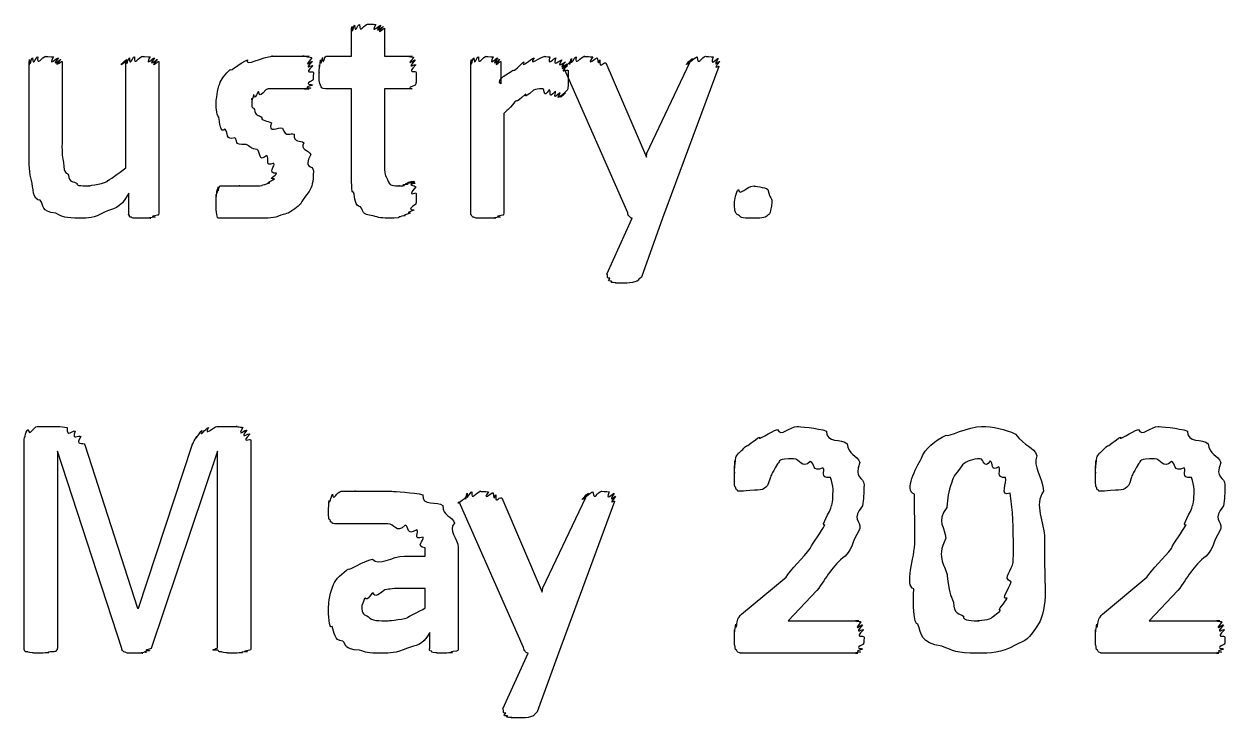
# Model space of a CAD drawing. Header units: millimetres. Extents: x 0 to 216, y 0 to 279.
# Drawn here: x 164.15 to 177.22, y 165.89 to 173.45 of the extents above; entities that cross this region are included whole.
import ezdxf

# ---------------------------------------------------------------- set-up
doc = ezdxf.new("R2010")
doc.units = ezdxf.units.MM
doc.layers.get('0').update_dxf_attribs({"linetype": 'CONTINUOUS'})

msp = doc.modelspace()

# ---------------------------------------------------------------- linework, layer by layer
at = {"color": 0}
for p, q in [((167.714, 173.1), (167.714, 173.408)), ((168.073, 173.408), (168.073, 173.1)), ((164.204, 172.058), (164.204, 173.045)), ((164.563, 173.045), (164.563, 172.157)), ((165.257, 171.887), (165.257, 173.045)), ((165.615, 173.045), (165.615, 171.391)), ((167.439, 173.1), (167.714, 173.1)), ((168.073, 173.1), (168.376, 173.1)), ((169.014, 171.391), (169.014, 173.045)), ((169.339, 173.045), (169.339, 172.802)), ((170.721, 171.396), (170.021, 172.984)), ((170.484, 173.028), (170.925, 172.002)), ((170.93, 172.047), (171.399, 173.033)), ((171.713, 172.989), (171.101, 171.336)), ((170.072, 172.863), (170.072, 172.863)), ((167.714, 172.747), (167.433, 172.747)), ((167.714, 171.854), (167.714, 172.747)), ((168.376, 172.747), (168.073, 172.747)), ((168.073, 172.747), (168.073, 171.975)), ((169.372, 172.477), (169.372, 171.391)), ((170.925, 172.002), (170.93, 172.047)), ((167.299, 171.854), (167.299, 171.854)), ((165.29, 171.391), (165.29, 171.611)), ((168.42, 171.606), (168.42, 171.606)), ((172.292, 171.512), (172.292, 171.512)), ((170.495, 170.729), (170.771, 171.336)), ((171.101, 171.336), (170.87, 170.696)), ((164.292, 169.069), (164.507, 169.069)), ((166.249, 169.069), (166.47, 169.069)), ((164.149, 166.66), (164.149, 168.92)), ((165.213, 166.649), (164.513, 168.799)), ((164.513, 168.799), (164.513, 166.66)), ((164.811, 168.87), (165.384, 167.09)), ((165.395, 167.09), (165.979, 168.865)), ((166.255, 168.799), (165.533, 166.649)), ((166.255, 166.66), (166.255, 168.799)), ((166.619, 168.92), (166.619, 166.66)), ((169.35, 168.292), (169.791, 167.266)), ((169.797, 167.311), (170.265, 168.297)), ((169.587, 166.66), (168.887, 168.247)), ((170.579, 168.253), (169.967, 166.599)), ((174.923, 167.817), (174.923, 167.817)), ((175.259, 167.84), (175.259, 167.84)), ((168.292, 167.658), (168.518, 167.658)), ((168.518, 167.658), (168.518, 167.746)), ((168.876, 167.751), (168.876, 166.654)), ((171.96, 167.024), (172.445, 167.426)), ((175.89, 167.024), (176.375, 167.426)), ((168.518, 167.305), (168.281, 167.305)), ((168.518, 167.095), (168.518, 167.305)), ((169.791, 167.266), (169.797, 167.311)), ((172.781, 167.283), (172.467, 166.952)), ((176.711, 167.283), (176.397, 166.952)), ((165.384, 167.09), (165.395, 167.09)), ((172.467, 166.952), (173.239, 166.952)), ((176.397, 166.952), (177.169, 166.952)), ((168.567, 166.654), (168.567, 166.825)), ((173.294, 166.776), (173.294, 166.776)), ((177.224, 166.776), (177.224, 166.776)), ((169.361, 165.993), (169.636, 166.599)), ((169.967, 166.599), (169.736, 165.96)), ((173.228, 166.599), (171.982, 166.599)), ((177.158, 166.599), (175.912, 166.599))]:
    msp.add_line(p, q, dxfattribs=at)
for points in [[(167.714, 173.408), (167.714, 173.309), (167.715, 173.416), (167.72, 173.425)], [(167.72, 173.425), (167.725, 173.323), (167.736, 173.437), (167.747, 173.441)], [(167.747, 173.441), (167.75, 173.331), (167.78, 173.447), (167.802, 173.447)], [(167.802, 173.447), (167.798, 173.334), (167.857, 173.452), (167.89, 173.452)], [(167.89, 173.452), (167.869, 173.452), (167.957, 173.45), (167.979, 173.447)], [(167.979, 173.447), (167.915, 173.331), (168.023, 173.444), (168.034, 173.441)], [(168.034, 173.441), (167.942, 173.323), (168.057, 173.432), (168.062, 173.425)], [(168.062, 173.425), (167.953, 173.309), (168.073, 173.411), (168.073, 173.408)], [(164.204, 173.045), (164.204, 172.952), (164.206, 173.058), (164.21, 173.066)], [(164.21, 173.066), (164.215, 172.967), (164.228, 173.079), (164.243, 173.083)], [(164.243, 173.083), (164.244, 172.978), (164.276, 173.094), (164.298, 173.094)], [(164.298, 173.094), (164.288, 172.981), (164.349, 173.1), (164.386, 173.1)], [(164.386, 173.1), (164.358, 173.1), (164.447, 173.097), (164.469, 173.094)], [(164.469, 173.094), (164.403, 172.978), (164.509, 173.09), (164.524, 173.083)], [(164.524, 173.083), (164.431, 172.967), (164.548, 173.073), (164.551, 173.066)], [(164.551, 173.066), (164.443, 172.956), (164.563, 173.055), (164.563, 173.045)], [(165.257, 173.045), (165.141, 172.952), (165.258, 173.058), (165.263, 173.066)], [(165.263, 173.066), (165.269, 172.967), (165.281, 173.079), (165.296, 173.083)], [(165.296, 173.083), (165.299, 172.978), (165.329, 173.094), (165.351, 173.094)], [(165.351, 173.094), (165.343, 172.981), (165.402, 173.1), (165.439, 173.1)], [(165.439, 173.1), (165.413, 173.1), (165.5, 173.097), (165.522, 173.094)], [(165.522, 173.094), (165.457, 172.978), (165.56, 173.09), (165.571, 173.083)], [(165.571, 173.083), (165.483, 172.967), (165.596, 173.073), (165.604, 173.066)], [(165.604, 173.066), (165.497, 172.952), (165.615, 173.051), (165.615, 173.045)], [(166.395, 172.956), (166.395, 172.93), (166.508, 173.035), (166.583, 173.061)], [(166.583, 173.061), (166.546, 172.981), (166.75, 173.1), (166.853, 173.1)], [(166.853, 173.1), (166.81, 173.1), (166.941, 173.1), (166.985, 173.1)], [(166.985, 173.1), (167.016, 173.1), (167.069, 173.1), (167.107, 173.1)], [(167.107, 173.1), (167.09, 173.1), (167.174, 173.1), (167.2, 173.1)], [(167.2, 173.1), (167.141, 173.1), (167.244, 173.1), (167.255, 173.1)], [(167.255, 173.1), (167.167, 173.1), (167.279, 173.094), (167.283, 173.083)], [(167.283, 173.083), (167.174, 172.959), (167.288, 173.058), (167.288, 173.045)], [(167.288, 173.045), (167.178, 172.934), (167.294, 173.017), (167.294, 172.995)], [(167.294, 172.995), (167.181, 172.893), (167.299, 172.952), (167.299, 172.923)], [(167.361, 172.923), (167.361, 172.897), (167.363, 172.984), (167.367, 173.006)], [(167.367, 173.006), (167.368, 172.941), (167.374, 173.046), (167.378, 173.061)], [(167.378, 173.061), (167.379, 172.97), (167.392, 173.084), (167.4, 173.089)], [(167.4, 173.089), (167.397, 172.981), (167.423, 173.1), (167.439, 173.1)], [(168.376, 173.1), (168.279, 173.1), (168.388, 173.095), (168.392, 173.089)], [(168.392, 173.089), (168.29, 172.97), (168.404, 173.075), (168.409, 173.061)], [(168.409, 173.061), (168.298, 172.941), (168.414, 173.028), (168.414, 173.006)], [(168.414, 173.006), (168.301, 172.897), (168.42, 172.956), (168.42, 172.923)], [(169.014, 173.045), (169.014, 172.952), (169.015, 173.058), (169.019, 173.066)], [(169.019, 173.066), (169.02, 172.967), (169.032, 173.079), (169.047, 173.083)], [(169.047, 173.083), (169.049, 172.978), (169.077, 173.094), (169.096, 173.094)], [(169.096, 173.094), (169.091, 172.981), (169.146, 173.1), (169.179, 173.1)], [(169.179, 173.1), (169.153, 173.1), (169.234, 173.097), (169.256, 173.094)], [(169.256, 173.094), (169.197, 172.978), (169.295, 173.09), (169.306, 173.083)], [(169.306, 173.083), (169.219, 172.967), (169.324, 173.073), (169.328, 173.066)], [(169.328, 173.066), (169.23, 172.952), (169.339, 173.051), (169.339, 173.045)], [(169.471, 172.951), (169.479, 172.919), (169.555, 173.017), (169.592, 173.039)], [(169.592, 173.039), (169.554, 172.963), (169.665, 173.075), (169.703, 173.083)], [(169.703, 173.083), (169.631, 172.981), (169.781, 173.1), (169.818, 173.1)], [(169.818, 173.1), (169.799, 173.1), (169.852, 173.097), (169.873, 173.094)], [(169.873, 173.094), (169.843, 172.978), (169.918, 173.09), (169.94, 173.083)], [(169.94, 173.083), (169.891, 172.963), (169.987, 173.068), (170.006, 173.061)], [(170.006, 173.061), (169.929, 172.948), (170.036, 173.046), (170.045, 173.039)], [(170.045, 173.039), (169.943, 172.934), (170.057, 173.024), (170.061, 173.017)], [(170.061, 173.017), (169.951, 172.923), (170.066, 173.006), (170.066, 172.995)], [(170.066, 172.995), (169.954, 172.901), (170.072, 172.967), (170.072, 172.945)], [(170.021, 172.984), (169.959, 172.93), (170.098, 173.029), (170.098, 173.045)], [(170.098, 173.045), (170.076, 172.959), (170.101, 173.069), (170.109, 173.077)], [(170.109, 173.077), (170.094, 172.974), (170.137, 173.09), (170.159, 173.094)], [(170.159, 173.094), (170.142, 172.981), (170.215, 173.1), (170.252, 173.1)], [(170.252, 173.1), (170.215, 173.1), (170.319, 173.097), (170.341, 173.094)], [(170.341, 173.094), (170.259, 172.978), (170.379, 173.09), (170.39, 173.083)], [(170.39, 173.083), (170.403, 172.967), (170.414, 173.072), (170.418, 173.061)], [(170.418, 173.061), (170.414, 172.948), (170.447, 173.042), (170.484, 173.028)], [(171.399, 173.033), (171.303, 172.963), (171.415, 173.073), (171.427, 173.077)], [(171.427, 173.077), (171.325, 172.974), (171.454, 173.09), (171.476, 173.094)], [(171.476, 173.094), (171.487, 172.981), (171.529, 173.1), (171.57, 173.1)], [(171.57, 173.1), (171.56, 173.1), (171.631, 173.097), (171.652, 173.094)], [(171.652, 173.094), (171.608, 172.974), (171.697, 173.084), (171.708, 173.077)], [(171.708, 173.077), (171.631, 172.959), (171.724, 173.058), (171.724, 173.045)], [(171.724, 173.045), (171.631, 172.93), (171.72, 173.011), (171.713, 172.989)], [(166.28, 172.802), (166.292, 172.842), (166.343, 172.912), (166.395, 172.956)], [(167.299, 172.923), (167.299, 172.835), (167.297, 172.865), (167.294, 172.84)], [(167.378, 172.785), (167.361, 172.802), (167.361, 172.86), (167.361, 172.923)], [(168.42, 172.923), (168.42, 172.802), (168.415, 172.814), (168.409, 172.785)], [(169.339, 172.802), (169.278, 172.846), (169.43, 172.913), (169.471, 172.951)], [(170.072, 172.945), (170.072, 172.86), (170.072, 172.898), (170.072, 172.863)], [(170.072, 172.863), (170.072, 172.791), (170.072, 172.802), (170.072, 172.78)], [(166.241, 172.62), (166.241, 172.61), (166.254, 172.747), (166.28, 172.802)], [(166.781, 172.736), (166.685, 172.617), (166.721, 172.725), (166.698, 172.714)], [(166.902, 172.747), (166.755, 172.747), (166.817, 172.743), (166.781, 172.736)], [(167.04, 172.747), (166.969, 172.747), (166.953, 172.747), (166.902, 172.747)], [(167.145, 172.747), (167.048, 172.747), (167.08, 172.747), (167.04, 172.747)], [(167.217, 172.747), (167.108, 172.747), (167.174, 172.747), (167.145, 172.747)], [(167.255, 172.747), (167.145, 172.747), (167.235, 172.747), (167.217, 172.747)], [(167.272, 172.752), (167.159, 172.747), (167.262, 172.747), (167.255, 172.747)], [(167.288, 172.785), (167.17, 172.758), (167.279, 172.759), (167.272, 172.752)], [(167.294, 172.84), (167.178, 172.787), (167.291, 172.799), (167.288, 172.785)], [(167.433, 172.747), (167.386, 172.747), (167.392, 172.759), (167.378, 172.785)], [(168.409, 172.785), (168.287, 172.747), (168.389, 172.747), (168.376, 172.747)], [(169.697, 172.73), (169.557, 172.61), (169.636, 172.708), (169.604, 172.686)], [(169.797, 172.747), (169.737, 172.747), (169.73, 172.741), (169.697, 172.73)], [(169.868, 172.736), (169.797, 172.628), (169.821, 172.747), (169.797, 172.747)], [(169.934, 172.719), (169.843, 172.617), (169.893, 172.732), (169.868, 172.736)], [(170.061, 172.73), (169.943, 172.606), (170.051, 172.709), (170.045, 172.703)], [(170.072, 172.78), (170.072, 172.747), (170.068, 172.741), (170.061, 172.73)], [(166.269, 172.438), (166.241, 172.474), (166.241, 172.55), (166.241, 172.62)], [(166.649, 172.68), (166.619, 172.573), (166.632, 172.656), (166.632, 172.642)], [(166.632, 172.642), (166.619, 172.511), (166.641, 172.554), (166.66, 172.521)], [(166.698, 172.714), (166.641, 172.599), (166.66, 172.694), (166.649, 172.68)], [(169.493, 172.604), (169.413, 172.5), (169.416, 172.528), (169.372, 172.477)], [(169.604, 172.686), (169.49, 172.57), (169.533, 172.639), (169.493, 172.604)], [(169.984, 172.703), (169.88, 172.606), (169.952, 172.715), (169.934, 172.719)], [(170.022, 172.697), (169.909, 172.595), (169.998, 172.698), (169.984, 172.703)], [(170.045, 172.703), (169.931, 172.595), (170.033, 172.697), (170.022, 172.697)], [(166.66, 172.521), (166.66, 172.449), (166.707, 172.463), (166.737, 172.438)], [(166.34, 172.306), (166.277, 172.253), (166.286, 172.386), (166.269, 172.438)], [(166.737, 172.438), (166.722, 172.401), (166.805, 172.395), (166.842, 172.377)], [(166.842, 172.377), (166.799, 172.247), (166.922, 172.339), (166.963, 172.317)], [(166.445, 172.212), (166.34, 172.18), (166.373, 172.268), (166.34, 172.306)], [(166.566, 172.14), (166.417, 172.129), (166.485, 172.186), (166.445, 172.212)], [(166.963, 172.317), (167.002, 172.207), (167.048, 172.275), (167.09, 172.251)], [(167.09, 172.251), (167.082, 172.154), (167.164, 172.193), (167.195, 172.157)], [(164.563, 172.157), (164.56, 172.03), (164.568, 171.997), (164.579, 171.942)], [(166.688, 172.085), (166.619, 172.088), (166.61, 172.121), (166.566, 172.14)], [(166.792, 172.019), (166.696, 171.934), (166.727, 172.066), (166.688, 172.085)], [(167.195, 172.157), (167.145, 172.085), (167.253, 172.081), (167.272, 172.03)], [(164.232, 171.749), (164.204, 171.812), (164.204, 171.936), (164.204, 172.058)], [(164.579, 171.942), (164.586, 171.806), (164.612, 171.844), (164.634, 171.804)], [(166.87, 171.936), (166.759, 171.887), (166.825, 171.997), (166.792, 172.019)], [(167.272, 172.03), (167.181, 171.868), (167.299, 171.923), (167.299, 171.854)], [(168.073, 171.975), (168.07, 171.783), (168.083, 171.807), (168.106, 171.76)], [(165.053, 171.738), (165.067, 171.754), (165.183, 171.821), (165.257, 171.887)], [(166.897, 171.826), (166.795, 171.824), (166.887, 171.906), (166.87, 171.936)], [(166.875, 171.766), (166.795, 171.757), (166.897, 171.804), (166.897, 171.826)], [(167.299, 171.854), (167.299, 171.713), (167.284, 171.694), (167.255, 171.628)], [(167.736, 171.622), (167.714, 171.592), (167.714, 171.766), (167.714, 171.854)], [(164.326, 171.534), (164.24, 171.53), (164.25, 171.668), (164.232, 171.749)], [(164.634, 171.804), (164.634, 171.728), (164.691, 171.738), (164.728, 171.716)], [(164.728, 171.716), (164.707, 171.688), (164.808, 171.688), (164.86, 171.688)], [(164.86, 171.688), (164.824, 171.688), (164.99, 171.705), (165.053, 171.738)], [(166.252, 171.65), (166.252, 171.559), (166.259, 171.673), (166.263, 171.678)], [(166.263, 171.678), (166.259, 171.57), (166.271, 171.688), (166.28, 171.688)], [(166.28, 171.688), (166.277, 171.688), (166.304, 171.688), (166.324, 171.688)], [(166.324, 171.688), (166.318, 171.688), (166.369, 171.688), (166.395, 171.688)], [(166.395, 171.688), (166.373, 171.688), (166.459, 171.688), (166.5, 171.688)], [(166.5, 171.688), (166.453, 171.688), (166.586, 171.688), (166.638, 171.688)], [(166.638, 171.688), (166.663, 171.688), (166.712, 171.69), (166.743, 171.694)], [(166.743, 171.694), (166.726, 171.699), (166.803, 171.71), (166.825, 171.722)], [(166.825, 171.722), (166.77, 171.722), (166.864, 171.746), (166.875, 171.766)], [(168.106, 171.76), (168.118, 171.688), (168.174, 171.688), (168.238, 171.688)], [(168.238, 171.688), (168.202, 171.688), (168.278, 171.69), (168.293, 171.694)], [(168.293, 171.694), (168.232, 171.699), (168.321, 171.706), (168.331, 171.71)], [(168.331, 171.71), (168.257, 171.71), (168.356, 171.723), (168.365, 171.727)], [(168.365, 171.727), (168.276, 171.722), (168.384, 171.738), (168.392, 171.738)], [(168.392, 171.738), (168.287, 171.722), (168.399, 171.735), (168.403, 171.733)], [(168.403, 171.733), (168.294, 171.717), (168.409, 171.727), (168.409, 171.716)], [(168.409, 171.716), (168.298, 171.699), (168.414, 171.695), (168.414, 171.678)], [(168.414, 171.678), (168.301, 171.545), (168.42, 171.635), (168.42, 171.606)], [(171.928, 171.65), (171.942, 171.57), (172.012, 171.688), (172.093, 171.688)], [(172.093, 171.688), (172.096, 171.688), (172.218, 171.675), (172.248, 171.65)], [(165.29, 171.611), (165.192, 171.424), (165.114, 171.446), (165.026, 171.402)], [(166.241, 171.595), (166.244, 171.53), (166.248, 171.635), (166.252, 171.65)], [(166.241, 171.512), (166.241, 171.486), (166.241, 171.573), (166.241, 171.595)], [(167.255, 171.628), (167.126, 171.468), (167.189, 171.512), (167.134, 171.468)], [(167.813, 171.462), (167.747, 171.464), (167.754, 171.559), (167.736, 171.622)], [(168.42, 171.606), (168.42, 171.468), (168.417, 171.519), (168.414, 171.49)], [(171.884, 171.512), (171.884, 171.523), (171.898, 171.628), (171.928, 171.65)], [(172.248, 171.65), (172.273, 171.523), (172.292, 171.581), (172.292, 171.512)], [(164.496, 171.391), (164.328, 171.409), (164.37, 171.475), (164.326, 171.534)], [(166.247, 171.38), (166.241, 171.398), (166.241, 171.457), (166.241, 171.512)], [(167.134, 171.468), (167.019, 171.38), (167.019, 171.391), (166.946, 171.369)], [(167.951, 171.363), (167.816, 171.376), (167.849, 171.418), (167.813, 171.462)], [(168.392, 171.424), (168.276, 171.383), (168.371, 171.402), (168.354, 171.391)], [(168.414, 171.49), (168.294, 171.409), (168.403, 171.438), (168.392, 171.424)], [(171.928, 171.369), (171.884, 171.383), (171.884, 171.442), (171.884, 171.512)], [(172.292, 171.512), (172.273, 171.383), (172.277, 171.394), (172.248, 171.369)], [(164.761, 171.336), (164.59, 171.336), (164.569, 171.354), (164.496, 171.391)], [(165.026, 171.402), (164.902, 171.336), (164.852, 171.336), (164.761, 171.336)], [(165.296, 171.369), (165.281, 171.365), (165.29, 171.383), (165.29, 171.391)], [(165.318, 171.347), (165.287, 171.349), (165.299, 171.36), (165.296, 171.369)], [(165.367, 171.336), (165.313, 171.339), (165.331, 171.342), (165.318, 171.347)], [(165.45, 171.336), (165.354, 171.336), (165.389, 171.336), (165.367, 171.336)], [(165.527, 171.336), (165.42, 171.336), (165.483, 171.336), (165.45, 171.336)], [(165.577, 171.347), (165.461, 171.339), (165.549, 171.339), (165.527, 171.336)], [(165.604, 171.369), (165.486, 171.349), (165.591, 171.354), (165.577, 171.347)], [(165.615, 171.391), (165.615, 171.365), (165.611, 171.376), (165.604, 171.369)], [(166.274, 171.336), (166.252, 171.336), (166.254, 171.349), (166.247, 171.38)], [(166.335, 171.336), (166.277, 171.336), (166.288, 171.336), (166.274, 171.336)], [(166.429, 171.336), (166.329, 171.336), (166.359, 171.336), (166.335, 171.336)], [(166.561, 171.336), (166.406, 171.336), (166.468, 171.336), (166.429, 171.336)], [(166.715, 171.336), (166.619, 171.336), (166.607, 171.336), (166.561, 171.336)], [(166.946, 171.369), (166.876, 171.336), (166.799, 171.336), (166.715, 171.336)], [(168.144, 171.336), (168.045, 171.336), (168.006, 171.344), (167.951, 171.363)], [(168.221, 171.341), (168.144, 171.336), (168.169, 171.336), (168.144, 171.336)], [(168.293, 171.363), (168.195, 171.347), (168.246, 171.348), (168.221, 171.341)], [(168.354, 171.391), (168.239, 171.36), (168.315, 171.37), (168.293, 171.363)], [(169.019, 171.369), (169.014, 171.365), (169.014, 171.383), (169.014, 171.391)], [(169.047, 171.347), (169.025, 171.349), (169.026, 171.36), (169.019, 171.369)], [(169.102, 171.336), (169.049, 171.339), (169.061, 171.342), (169.047, 171.347)], [(169.19, 171.336), (169.098, 171.336), (169.127, 171.336), (169.102, 171.336)], [(169.278, 171.336), (169.168, 171.336), (169.226, 171.336), (169.19, 171.336)], [(169.333, 171.347), (169.215, 171.339), (169.303, 171.339), (169.278, 171.336)], [(169.361, 171.369), (169.241, 171.349), (169.347, 171.354), (169.333, 171.347)], [(169.372, 171.391), (169.369, 171.365), (169.368, 171.376), (169.361, 171.369)], [(170.737, 171.358), (170.729, 171.36), (170.724, 171.381), (170.721, 171.396)], [(170.771, 171.336), (170.749, 171.339), (170.749, 171.347), (170.737, 171.358)], [(172.083, 171.336), (171.942, 171.336), (171.957, 171.347), (171.928, 171.369)], [(172.248, 171.369), (172.215, 171.336), (172.163, 171.336), (172.083, 171.336)], [(170.528, 170.685), (170.48, 170.678), (170.517, 170.711), (170.495, 170.729)], [(170.545, 170.652), (170.48, 170.652), (170.528, 170.671), (170.528, 170.685)], [(170.589, 170.635), (170.502, 170.638), (170.556, 170.645), (170.545, 170.652)], [(170.671, 170.63), (170.542, 170.63), (170.611, 170.633), (170.589, 170.635)], [(170.809, 170.647), (170.755, 170.63), (170.734, 170.63), (170.671, 170.63)], [(170.87, 170.696), (170.817, 170.652), (170.842, 170.658), (170.809, 170.647)], [(164.193, 169.036), (164.207, 168.95), (164.255, 169.069), (164.292, 169.069)], [(164.507, 169.069), (164.549, 169.069), (164.587, 169.065), (164.618, 169.058)], [(166.156, 169.058), (166.1, 168.95), (166.212, 169.069), (166.249, 169.069)], [(166.47, 169.069), (166.423, 169.069), (166.511, 169.065), (166.531, 169.058)], [(172.351, 169.036), (172.382, 168.95), (172.492, 169.069), (172.566, 169.069)], [(172.566, 169.069), (172.577, 169.069), (172.794, 169.052), (172.886, 169.019)], [(174.19, 168.975), (174.196, 168.95), (174.439, 169.069), (174.575, 169.069)], [(174.575, 169.069), (174.697, 169.069), (174.826, 169.041), (174.945, 168.986)], [(176.281, 169.036), (176.312, 168.95), (176.422, 169.069), (176.496, 169.069)], [(176.496, 169.069), (176.507, 169.069), (176.724, 169.052), (176.816, 169.019)], [(164.149, 168.92), (164.149, 168.906), (164.163, 169.014), (164.193, 169.036)], [(164.618, 169.058), (164.612, 168.936), (164.68, 169.037), (164.706, 169.019)], [(164.706, 169.019), (164.663, 168.903), (164.751, 168.983), (164.767, 168.959)], [(164.767, 168.959), (164.696, 168.851), (164.799, 168.903), (164.811, 168.87)], [(165.979, 168.865), (165.971, 168.851), (166.009, 168.932), (166.029, 168.959)], [(166.029, 168.959), (166.008, 168.906), (166.064, 169.009), (166.084, 169.025)], [(166.084, 169.025), (166.048, 168.936), (166.129, 169.049), (166.156, 169.058)], [(166.531, 169.058), (166.46, 168.939), (166.563, 169.044), (166.575, 169.03)], [(166.575, 169.03), (166.486, 168.915), (166.599, 169.004), (166.607, 168.986)], [(166.607, 168.986), (166.5, 168.877), (166.619, 168.945), (166.619, 168.92)], [(172.015, 168.859), (172.011, 168.844), (172.103, 168.923), (172.158, 168.953)], [(172.158, 168.953), (172.125, 168.906), (172.281, 169.014), (172.351, 169.036)], [(172.886, 169.019), (172.878, 168.884), (173.053, 168.939), (173.112, 168.881)], [(173.919, 168.722), (173.954, 168.829), (174.068, 168.916), (174.19, 168.975)], [(174.945, 168.986), (175.049, 168.844), (175.139, 168.855), (175.176, 168.749)], [(175.945, 168.859), (175.941, 168.844), (176.033, 168.923), (176.088, 168.953)], [(176.088, 168.953), (176.056, 168.906), (176.211, 169.014), (176.281, 169.036)], [(176.816, 169.019), (176.808, 168.884), (176.983, 168.939), (177.042, 168.881)], [(171.932, 168.782), (171.934, 168.778), (171.978, 168.826), (172.015, 168.859)], [(173.112, 168.881), (173.118, 168.767), (173.22, 168.754), (173.25, 168.678)], [(175.863, 168.782), (175.864, 168.778), (175.908, 168.826), (175.945, 168.859)], [(177.042, 168.881), (177.048, 168.767), (177.149, 168.754), (177.18, 168.678)], [(171.883, 168.639), (171.885, 168.569), (171.888, 168.679), (171.888, 168.694)], [(171.888, 168.694), (171.89, 168.597), (171.895, 168.722), (171.899, 168.733)], [(171.899, 168.733), (171.901, 168.741), (171.917, 168.763), (171.932, 168.782)], [(172.528, 168.716), (172.349, 168.716), (172.387, 168.697), (172.351, 168.661)], [(172.709, 168.688), (172.617, 168.597), (172.597, 168.716), (172.528, 168.716)], [(172.847, 168.617), (172.723, 168.562), (172.765, 168.669), (172.709, 168.688)], [(173.25, 168.678), (173.175, 168.498), (173.294, 168.523), (173.294, 168.435)], [(173.842, 168.33), (173.722, 168.377), (173.864, 168.614), (173.919, 168.722)], [(174.559, 168.716), (174.479, 168.716), (174.417, 168.694), (174.366, 168.65)], [(174.669, 168.694), (174.597, 168.597), (174.599, 168.716), (174.559, 168.716)], [(174.763, 168.628), (174.666, 168.569), (174.705, 168.679), (174.669, 168.694)], [(175.176, 168.749), (175.127, 168.635), (175.24, 168.518), (175.248, 168.363)], [(175.813, 168.639), (175.816, 168.569), (175.818, 168.679), (175.818, 168.694)], [(175.818, 168.694), (175.82, 168.597), (175.825, 168.722), (175.829, 168.733)], [(175.829, 168.733), (175.831, 168.741), (175.847, 168.763), (175.863, 168.782)], [(176.458, 168.716), (176.279, 168.716), (176.317, 168.697), (176.281, 168.661)], [(176.64, 168.688), (176.547, 168.597), (176.527, 168.716), (176.458, 168.716)], [(176.778, 168.617), (176.653, 168.562), (176.695, 168.669), (176.64, 168.688)], [(177.18, 168.678), (177.105, 168.498), (177.224, 168.523), (177.224, 168.435)], [(171.883, 168.573), (171.883, 168.529), (171.883, 168.62), (171.883, 168.639)], [(171.883, 168.474), (171.883, 168.465), (171.883, 168.535), (171.883, 168.573)], [(172.351, 168.661), (172.28, 168.524), (172.291, 168.569), (172.268, 168.495)], [(172.93, 168.512), (172.798, 168.503), (172.883, 168.587), (172.847, 168.617)], [(174.366, 168.65), (174.263, 168.509), (174.279, 168.542), (174.25, 168.462)], [(174.835, 168.512), (174.721, 168.509), (174.792, 168.597), (174.763, 168.628)], [(175.813, 168.573), (175.813, 168.529), (175.813, 168.62), (175.813, 168.639)], [(175.813, 168.474), (175.813, 168.465), (175.813, 168.535), (175.813, 168.573)], [(176.281, 168.661), (176.21, 168.524), (176.221, 168.569), (176.199, 168.495)], [(176.86, 168.512), (176.728, 168.503), (176.813, 168.587), (176.778, 168.617)], [(171.894, 168.407), (171.885, 168.41), (171.885, 168.447), (171.883, 168.474)], [(171.916, 168.374), (171.897, 168.377), (171.901, 168.392), (171.894, 168.407)], [(172.268, 168.495), (172.238, 168.377), (172.194, 168.381), (172.103, 168.374)], [(172.957, 168.385), (172.952, 168.421), (172.948, 168.471), (172.93, 168.512)], [(173.294, 168.435), (173.294, 168.333), (173.288, 168.281), (173.277, 168.203)], [(174.25, 168.462), (174.207, 168.352), (174.206, 168.293), (174.195, 168.187)], [(174.884, 168.341), (174.763, 168.297), (174.856, 168.464), (174.835, 168.512)], [(175.824, 168.407), (175.816, 168.41), (175.816, 168.447), (175.813, 168.474)], [(175.846, 168.374), (175.827, 168.377), (175.831, 168.392), (175.824, 168.407)], [(176.199, 168.495), (176.168, 168.377), (176.124, 168.381), (176.033, 168.374)], [(176.888, 168.385), (176.882, 168.421), (176.878, 168.471), (176.86, 168.512)], [(177.224, 168.435), (177.224, 168.333), (177.219, 168.281), (177.207, 168.203)], [(167.47, 168.264), (167.476, 168.201), (167.489, 168.308), (167.509, 168.33)], [(167.509, 168.33), (167.512, 168.245), (167.559, 168.363), (167.603, 168.363)], [(167.603, 168.363), (167.6, 168.363), (167.698, 168.363), (167.757, 168.363)], [(167.757, 168.363), (167.718, 168.363), (167.878, 168.363), (167.944, 168.363)], [(167.944, 168.363), (167.972, 168.363), (168.083, 168.363), (168.154, 168.363)], [(168.154, 168.363), (168.173, 168.363), (168.398, 168.349), (168.49, 168.325)], [(168.49, 168.325), (168.475, 168.194), (168.655, 168.26), (168.71, 168.209)], [(168.887, 168.247), (168.825, 168.194), (168.964, 168.293), (168.964, 168.308)], [(168.964, 168.308), (168.942, 168.223), (168.967, 168.333), (168.975, 168.341)], [(168.975, 168.341), (168.96, 168.238), (169.003, 168.354), (169.025, 168.358)], [(169.025, 168.358), (169.008, 168.245), (169.081, 168.363), (169.118, 168.363)], [(169.118, 168.363), (169.081, 168.363), (169.184, 168.36), (169.207, 168.358)], [(169.207, 168.358), (169.125, 168.242), (169.245, 168.354), (169.256, 168.347)], [(169.256, 168.347), (169.268, 168.231), (169.28, 168.336), (169.284, 168.325)], [(169.284, 168.325), (169.28, 168.212), (169.313, 168.305), (169.35, 168.292)], [(170.265, 168.297), (170.168, 168.227), (170.282, 168.337), (170.293, 168.341)], [(170.293, 168.341), (170.191, 168.238), (170.32, 168.354), (170.342, 168.358)], [(170.342, 168.358), (170.353, 168.245), (170.394, 168.363), (170.436, 168.363)], [(170.436, 168.363), (170.426, 168.363), (170.496, 168.36), (170.518, 168.358)], [(170.518, 168.358), (170.474, 168.238), (170.562, 168.348), (170.574, 168.341)], [(170.574, 168.341), (170.496, 168.223), (170.59, 168.322), (170.59, 168.308)], [(170.59, 168.308), (170.496, 168.194), (170.586, 168.275), (170.579, 168.253)], [(171.943, 168.363), (171.912, 168.363), (171.923, 168.366), (171.916, 168.374)], [(172.103, 168.374), (171.938, 168.363), (171.957, 168.363), (171.943, 168.363)], [(172.941, 168.209), (172.952, 168.205), (172.957, 168.33), (172.957, 168.385)], [(173.848, 167.828), (173.848, 167.955), (173.845, 168.179), (173.842, 168.33)], [(174.912, 168.11), (174.906, 168.165), (174.898, 168.275), (174.884, 168.341)], [(175.248, 168.363), (175.14, 168.212), (175.259, 168.038), (175.259, 167.84)], [(175.873, 168.363), (175.842, 168.363), (175.853, 168.366), (175.846, 168.374)], [(176.033, 168.374), (175.868, 168.363), (175.887, 168.363), (175.873, 168.363)], [(176.871, 168.209), (176.882, 168.205), (176.888, 168.33), (176.888, 168.385)], [(167.465, 168.165), (167.465, 168.156), (167.466, 168.242), (167.47, 168.264)], [(167.465, 168.099), (167.465, 168.09), (167.465, 168.143), (167.465, 168.165)], [(168.71, 168.209), (168.706, 168.09), (168.811, 168.093), (168.837, 168.016)], [(172.869, 167.999), (172.811, 167.962), (172.93, 168.146), (172.941, 168.209)], [(173.277, 168.203), (173.153, 168.062), (173.257, 168.044), (173.25, 167.955)], [(174.195, 168.187), (174.071, 168.024), (174.184, 167.972), (174.184, 167.851)], [(176.8, 167.999), (176.742, 167.962), (176.86, 168.146), (176.871, 168.209)], [(177.207, 168.203), (177.084, 168.062), (177.187, 168.044), (177.18, 167.955)], [(167.481, 168.049), (167.467, 168.05), (167.467, 168.079), (167.465, 168.099)], [(167.503, 168.021), (167.483, 168.024), (167.488, 168.038), (167.481, 168.049)], [(167.531, 168.01), (167.498, 168.01), (167.51, 168.013), (167.503, 168.021)], [(168.837, 168.016), (168.757, 167.936), (168.876, 167.851), (168.876, 167.751)], [(174.923, 167.817), (174.917, 167.874), (174.919, 168.024), (174.912, 168.11)], [(167.603, 168.01), (167.523, 168.01), (167.545, 168.01), (167.531, 168.01)], [(167.724, 168.01), (167.589, 168.01), (167.636, 168.01), (167.603, 168.01)], [(167.889, 168.01), (167.802, 168.01), (167.771, 168.01), (167.724, 168.01)], [(168.11, 168.01), (167.93, 168.01), (167.955, 168.01), (167.889, 168.01)], [(168.297, 167.994), (168.203, 167.892), (168.183, 168.01), (168.11, 168.01)], [(168.424, 167.944), (168.305, 167.87), (168.348, 167.983), (168.297, 167.994)], [(168.495, 167.862), (168.371, 167.826), (168.457, 167.922), (168.424, 167.944)], [(172.709, 167.74), (172.738, 167.808), (172.832, 167.922), (172.869, 167.999)], [(173.25, 167.955), (173.139, 167.768), (173.189, 167.768), (173.09, 167.658)], [(176.64, 167.74), (176.669, 167.808), (176.762, 167.922), (176.8, 167.999)], [(177.18, 167.955), (177.07, 167.768), (177.119, 167.768), (177.02, 167.658)], [(168.518, 167.746), (168.402, 167.76), (168.509, 167.828), (168.495, 167.862)], [(173.837, 167.299), (173.729, 167.338), (173.848, 167.63), (173.848, 167.828)], [(174.184, 167.851), (174.071, 167.624), (174.19, 167.55), (174.201, 167.437)], [(174.917, 167.586), (174.917, 167.565), (174.923, 167.736), (174.923, 167.817)], [(175.259, 167.84), (175.259, 167.594), (175.26, 167.487), (175.265, 167.332)], [(167.685, 167.52), (167.681, 167.495), (167.841, 167.603), (167.944, 167.624)], [(167.944, 167.624), (168.005, 167.539), (168.162, 167.658), (168.292, 167.658)], [(172.445, 167.426), (172.485, 167.503), (172.643, 167.648), (172.709, 167.74)], [(173.09, 167.658), (172.944, 167.55), (172.891, 167.426), (172.781, 167.283)], [(176.375, 167.426), (176.415, 167.503), (176.573, 167.648), (176.64, 167.74)], [(177.02, 167.658), (176.874, 167.55), (176.822, 167.426), (176.711, 167.283)], [(167.52, 167.349), (167.542, 167.404), (167.615, 167.476), (167.685, 167.52)], [(174.895, 167.376), (174.792, 167.418), (174.913, 167.512), (174.917, 167.586)], [(174.201, 167.437), (174.214, 167.279), (174.236, 167.229), (174.267, 167.156)], [(174.851, 167.2), (174.77, 167.173), (174.884, 167.313), (174.895, 167.376)], [(167.465, 167.107), (167.465, 167.146), (167.483, 167.279), (167.52, 167.349)], [(167.939, 167.255), (167.862, 167.139), (167.874, 167.219), (167.856, 167.195)], [(168.077, 167.288), (167.935, 167.168), (167.974, 167.269), (167.939, 167.255)], [(168.281, 167.305), (168.166, 167.305), (168.135, 167.299), (168.077, 167.288)], [(173.881, 166.914), (173.833, 166.915), (173.828, 167.148), (173.837, 167.299)], [(175.265, 167.332), (175.27, 167.173), (175.253, 167.051), (175.209, 166.941)], [(167.503, 166.891), (167.465, 166.856), (167.465, 167.025), (167.465, 167.107)], [(167.856, 167.195), (167.825, 167.091), (167.828, 167.146), (167.828, 167.118)], [(167.828, 167.118), (167.825, 167.01), (167.852, 167.025), (167.9, 166.996)], [(174.267, 167.156), (174.274, 167.018), (174.333, 167.035), (174.377, 167.002)], [(174.78, 167.068), (174.733, 167.065), (174.832, 167.148), (174.851, 167.2)], [(167.9, 166.996), (167.924, 166.952), (168.023, 166.952), (168.115, 166.952)], [(168.115, 166.952), (168.089, 166.952), (168.256, 166.963), (168.319, 166.985)], [(168.319, 166.985), (168.331, 166.999), (168.447, 167.047), (168.518, 167.095)], [(171.899, 166.914), (171.901, 166.827), (171.913, 166.949), (171.921, 166.969)], [(171.921, 166.969), (171.918, 166.981), (171.945, 167.004), (171.96, 167.024)], [(174.377, 167.002), (174.366, 166.952), (174.482, 166.952), (174.548, 166.952)], [(174.548, 166.952), (174.483, 166.952), (174.643, 166.96), (174.68, 166.98)], [(174.68, 166.98), (174.677, 166.992), (174.753, 167.031), (174.78, 167.068)], [(175.829, 166.914), (175.831, 166.827), (175.843, 166.949), (175.852, 166.969)], [(175.852, 166.969), (175.849, 166.981), (175.875, 167.004), (175.89, 167.024)], [(167.619, 166.732), (167.52, 166.732), (167.532, 166.828), (167.503, 166.891)], [(171.883, 166.853), (171.885, 166.789), (171.891, 166.894), (171.899, 166.914)], [(171.883, 166.77), (171.883, 166.745), (171.883, 166.831), (171.883, 166.853)], [(173.239, 166.952), (173.147, 166.952), (173.252, 166.948), (173.261, 166.941)], [(173.261, 166.941), (173.162, 166.82), (173.273, 166.922), (173.277, 166.908)], [(173.277, 166.908), (173.173, 166.789), (173.288, 166.875), (173.288, 166.853)], [(173.288, 166.853), (173.175, 166.745), (173.294, 166.805), (173.294, 166.776)], [(174.14, 166.677), (173.91, 166.705), (173.921, 166.81), (173.881, 166.914)], [(175.209, 166.941), (175.063, 166.721), (175.074, 166.75), (174.939, 166.688)], [(175.813, 166.853), (175.816, 166.789), (175.821, 166.894), (175.829, 166.914)], [(175.813, 166.77), (175.813, 166.745), (175.813, 166.831), (175.813, 166.853)], [(177.169, 166.952), (177.076, 166.952), (177.183, 166.948), (177.191, 166.941)], [(177.191, 166.941), (177.092, 166.82), (177.203, 166.922), (177.207, 166.908)], [(177.207, 166.908), (177.103, 166.789), (177.219, 166.875), (177.219, 166.853)], [(177.219, 166.853), (177.105, 166.745), (177.224, 166.805), (177.224, 166.776)], [(167.801, 166.632), (167.619, 166.643), (167.67, 166.688), (167.619, 166.732)], [(168.567, 166.825), (168.479, 166.672), (168.413, 166.69), (168.325, 166.654)], [(171.888, 166.688), (171.883, 166.679), (171.883, 166.737), (171.883, 166.77)], [(173.294, 166.776), (173.294, 166.69), (173.291, 166.723), (173.288, 166.698)], [(175.818, 166.688), (175.813, 166.679), (175.813, 166.737), (175.813, 166.77)], [(177.224, 166.776), (177.224, 166.69), (177.221, 166.723), (177.219, 166.698)], [(164.155, 166.632), (164.149, 166.628), (164.149, 166.649), (164.149, 166.66)], [(164.182, 166.616), (164.16, 166.613), (164.162, 166.624), (164.155, 166.632)], [(164.237, 166.605), (164.185, 166.606), (164.196, 166.612), (164.182, 166.616)], [(164.326, 166.599), (164.233, 166.599), (164.262, 166.601), (164.237, 166.605)], [(164.414, 166.605), (164.303, 166.599), (164.361, 166.599), (164.326, 166.599)], [(164.475, 166.616), (164.35, 166.606), (164.439, 166.607), (164.414, 166.605)], [(164.502, 166.632), (164.498, 166.613), (164.488, 166.619), (164.475, 166.616)], [(164.513, 166.66), (164.509, 166.628), (164.509, 166.639), (164.502, 166.632)], [(165.224, 166.627), (165.214, 166.624), (165.216, 166.641), (165.213, 166.649)], [(165.252, 166.61), (165.225, 166.613), (165.231, 166.623), (165.224, 166.627)], [(165.301, 166.599), (165.252, 166.602), (165.265, 166.606), (165.252, 166.61)], [(165.373, 166.599), (165.292, 166.599), (165.323, 166.599), (165.301, 166.599)], [(165.439, 166.599), (165.343, 166.599), (165.398, 166.599), (165.373, 166.599)], [(165.483, 166.61), (165.38, 166.602), (165.457, 166.602), (165.439, 166.599)], [(165.516, 166.627), (165.406, 166.61), (165.497, 166.613), (165.483, 166.61)], [(165.533, 166.649), (165.42, 166.624), (165.523, 166.634), (165.516, 166.627)], [(166.26, 166.632), (166.14, 166.628), (166.255, 166.649), (166.255, 166.66)], [(166.293, 166.616), (166.269, 166.613), (166.267, 166.624), (166.26, 166.632)], [(166.348, 166.605), (166.299, 166.606), (166.307, 166.612), (166.293, 166.616)], [(166.437, 166.599), (166.346, 166.599), (166.373, 166.601), (166.348, 166.605)], [(166.525, 166.605), (166.416, 166.599), (166.473, 166.599), (166.437, 166.599)], [(166.58, 166.616), (166.46, 166.606), (166.547, 166.607), (166.525, 166.605)], [(166.607, 166.632), (166.489, 166.613), (166.594, 166.619), (166.58, 166.616)], [(166.619, 166.66), (166.619, 166.628), (166.614, 166.639), (166.607, 166.632)], [(168.044, 166.599), (167.88, 166.599), (167.874, 166.61), (167.801, 166.632)], [(168.325, 166.654), (168.184, 166.599), (168.143, 166.599), (168.044, 166.599)], [(168.584, 166.622), (168.552, 166.622), (168.567, 166.639), (168.567, 166.654)], [(168.633, 166.605), (168.574, 166.606), (168.595, 166.613), (168.584, 166.622)], [(168.722, 166.599), (168.618, 166.599), (168.655, 166.601), (168.633, 166.605)], [(168.81, 166.605), (168.695, 166.599), (168.761, 166.599), (168.722, 166.599)], [(168.859, 166.622), (168.735, 166.606), (168.832, 166.607), (168.81, 166.605)], [(168.876, 166.654), (168.876, 166.622), (168.87, 166.628), (168.859, 166.622)], [(169.604, 166.622), (169.595, 166.624), (169.59, 166.645), (169.587, 166.66)], [(169.636, 166.599), (169.614, 166.602), (169.614, 166.61), (169.604, 166.622)], [(171.905, 166.632), (171.89, 166.635), (171.891, 166.666), (171.888, 166.688)], [(171.938, 166.605), (171.908, 166.61), (171.916, 166.622), (171.905, 166.632)], [(171.982, 166.599), (171.934, 166.599), (171.952, 166.601), (171.938, 166.605)], [(173.255, 166.61), (173.142, 166.599), (173.239, 166.599), (173.228, 166.599)], [(173.277, 166.643), (173.162, 166.613), (173.266, 166.617), (173.255, 166.61)], [(173.288, 166.698), (173.168, 166.643), (173.28, 166.657), (173.277, 166.643)], [(174.531, 166.599), (174.292, 166.599), (174.272, 166.624), (174.14, 166.677)], [(174.939, 166.688), (174.792, 166.599), (174.666, 166.599), (174.531, 166.599)], [(175.835, 166.632), (175.82, 166.635), (175.821, 166.666), (175.818, 166.688)], [(175.868, 166.605), (175.838, 166.61), (175.846, 166.622), (175.835, 166.632)], [(175.912, 166.599), (175.864, 166.599), (175.882, 166.601), (175.868, 166.605)], [(177.185, 166.61), (177.073, 166.599), (177.169, 166.599), (177.158, 166.599)], [(177.207, 166.643), (177.092, 166.613), (177.196, 166.617), (177.185, 166.61)], [(177.219, 166.698), (177.099, 166.643), (177.21, 166.657), (177.207, 166.643)], [(169.394, 165.949), (169.346, 165.942), (169.383, 165.975), (169.361, 165.993)], [(169.411, 165.916), (169.346, 165.916), (169.394, 165.935), (169.394, 165.949)], [(169.736, 165.96), (169.683, 165.916), (169.708, 165.921), (169.675, 165.91)], [(169.455, 165.899), (169.368, 165.902), (169.422, 165.909), (169.411, 165.916)], [(169.537, 165.894), (169.408, 165.894), (169.477, 165.897), (169.455, 165.899)], [(169.675, 165.91), (169.621, 165.894), (169.599, 165.894), (169.537, 165.894)]]:
    msp.add_open_spline(points, degree=3, dxfattribs=at)

doc.saveas('drawing.dxf')
